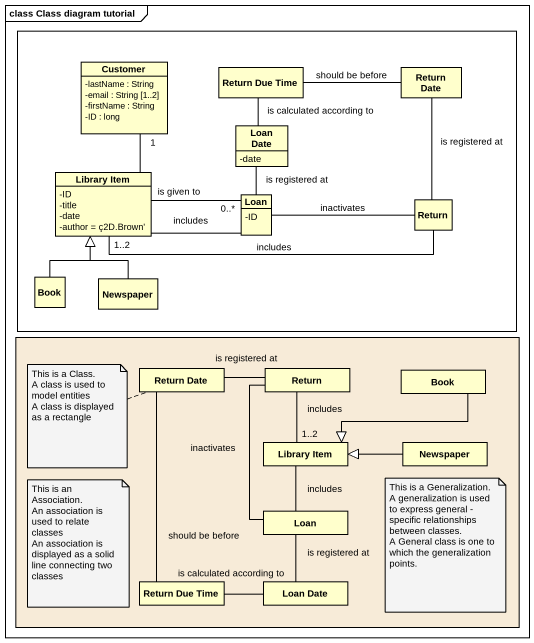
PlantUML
@startuml
mainframe class Class diagram tutorial
hide circle
hide empty members
skinparam classAttributeIconSize 0
rectangle " " as rectangle1 {
  class Customer {
    -lastName : String
    -email : String [1..2]
    -firstName : String
    -ID : long
  }
  class "Return Due Time" as Return_Due_Time
  class "Return Date" as Return_Date
  class "Loan Date" as Loan_Date {
    -date
  }
  class "Library Item" as Library_Item {
    -ID
    -title
    -date
    -author = ç2D.Brown'
  }
  class Loan {
    -ID
  }
  class "Return" as Return_
  class Book #FFFFCC
  class Newspaper #FFFFCC
}
rectangle " " as rectangle2 #F7EBD8 {
  class "Return Date" as Return_Date_2
  class "Return" as Return__2
  class "Book" as Book_2
  class "Library Item" as Library_Item_2
  class "Newspaper" as Newspaper_2
  class "Loan" as Loan_2
  class "Return Due Time" as Return_Due_Time_2
  class "Loan Date" as Loan_Date_2
}
Return_Due_Time -- Loan_Date : is calculated according to
Return_Date -left- Return_Due_Time : should be before
Loan "0..*" -up- "1" Customer : is given to
Loan -up- Loan_Date : is registered at
Loan -left- Library_Item : includes
Return_ -up- Return_Date : is registered at
Return_ -left- "1..2" Library_Item : includes
Return_ -left- Loan : inactivates
Book -up-|> Library_Item
Newspaper -up-|> Library_Item
Return_Date_2 -right- Return__2 : is registered at
Book_2 -left-|> Library_Item_2
Library_Item_2 "1..2" -up- Return__2 : includes
Library_Item_2 -- Loan_2 : includes
Newspaper_2 -left-|> Library_Item_2
Loan_2 -up- Return__2 : inactivates
Return_Due_Time_2 -up- Return_Date_2 : should be before
Loan_Date_2 -up- Loan_2 : is registered at
Loan_Date_2 -left- Return_Due_Time_2 : is calculated according to
note left of Return_Date_2
  This is a Class.
  A class is used to model entities
  A class is displayed as a rectangle
end note
note as N2
  This is an Association.
  An association is used to relate classes
  An association is displayed as a solid line connecting two classes
end note
note as N3
  This is a Generalization.
  A generalization is used to express general - specific relationships between classes.
  A General class is one to which the generalization points.
end note
@enduml
